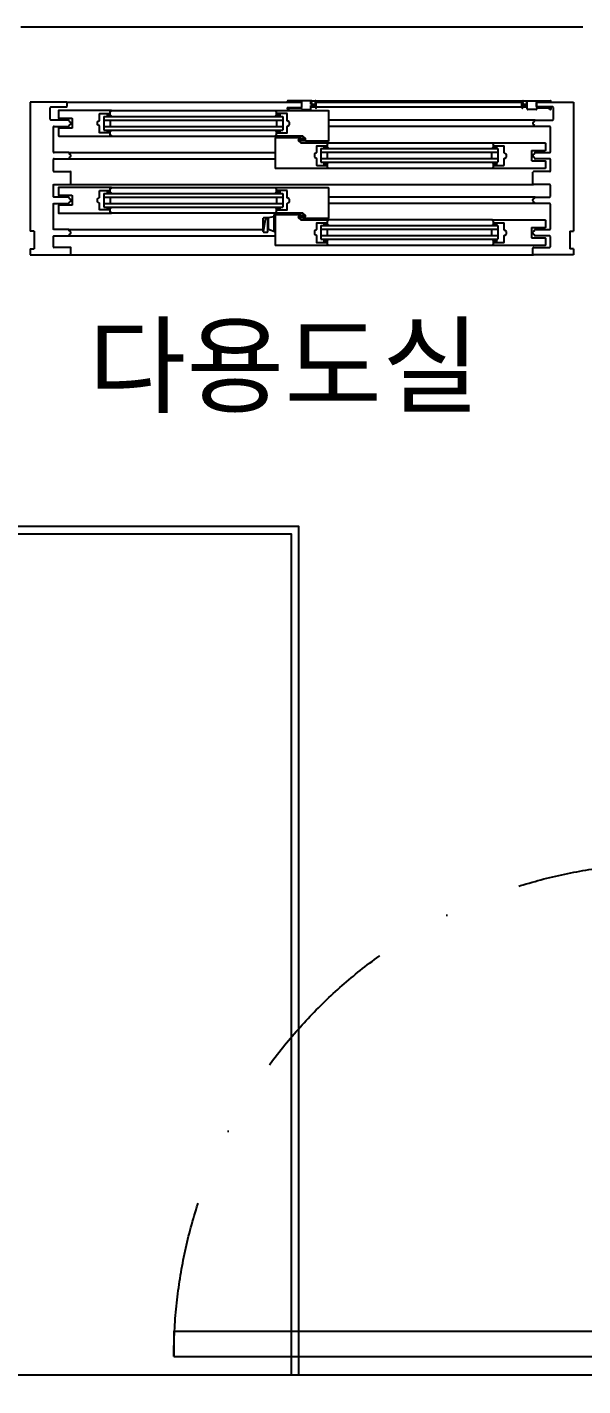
# Model space of a CAD drawing. Header units: millimetres. Extents: x -33000 to 294000, y 0 to 42408.
# Drawn here: x 265186 to 266076, y 16578 to 18755 of the extents above; entities that cross this region are included whole.
import ezdxf
from ezdxf.enums import TextEntityAlignment as Align

# ---------------------------------------------------------------- set-up
doc = ezdxf.new("R2010")
doc.units = ezdxf.units.MM
doc.header["$LTSCALE"] = 50
doc.linetypes.add('DASHDOTX2', pattern=[2, 1, -0.5, 0, -0.5])
doc.layers.add('arch', color=8, linetype='Continuous')
doc.layers.add('실명', color=9, linetype='Continuous')
doc.styles.add('FORTELINE', font='malgun.ttf')

# ---------------------------------------------------------------- blocks, each defined once
blk = doc.blocks.new('XR-Unit-Plan$0$WG-민간-BPW_900')
for p, q in [((15, 245.3), (15, 38.3)), ((73, 245.3), (15, 245.3)), ((73, 245.3), (449.6, 245.3)), ((74, 238.3), (74, 244.3)), ((465.6, 247.2), (427.1, 247.2)), ((427.1, 246.2), (449.1, 246.2)), ((449.6, 245.7), (449.6, 236.7)), ((464.6, 241.7), (464.6, 246.2)), ((464.6, 246.2), (465.6, 246.2)), ((464.6, 234.2), (464.6, 239.7)), ((471.6, 241.2), (465.1, 241.2)), ((465.1, 240.2), (471.6, 240.2)), ((468.5, 247.3), (807, 247.3)), ((472.1, 247.2), (471.6, 247.2)), ((471.6, 246.2), (472.1, 246.2)), ((472.1, 246.2), (472.1, 241.7)), ((472.1, 239.7), (472.1, 235.7)), ((473.1, 235.7), (473.1, 246.2)), ((473.1, 245.3), (802.5, 245.3)), ((802.5, 235.7), (802.5, 246.2)), ((803.5, 247.2), (804, 247.2)), ((804, 246.2), (803.5, 246.2)), ((803.5, 246.2), (803.5, 241.7)), ((803.5, 239.7), (803.5, 235.7)), ((804, 241.2), (810.5, 241.2)), ((810.5, 240.2), (804, 240.2)), ((810, 247.2), (848.5, 247.2)), ((811, 246.2), (810, 246.2)), ((811, 241.7), (811, 246.2)), ((811, 234.2), (811, 239.7)), ((826, 245.7), (826, 236.7)), ((826, 238.3), (826, 244.3)), ((848.5, 246.2), (826.5, 246.2)), ((827, 245.3), (885, 245.3)), ((885, 245.3), (885, 38.3)), ((47, 217.3), (47, 236.3)), ((48, 237.3), (73, 237.3)), ((133, 222.2), (419.5, 222.2)), ((133, 222.2), (133, 200.3)), ((143, 224.8), (145.6, 222.2)), ((144.5, 231.8), (408, 231.8)), ((409.5, 224.8), (406.9, 222.2)), ((419.5, 222.2), (419.5, 200.3)), ((426.6, 235.7), (426.6, 233.7)), ((449.1, 236.2), (427.1, 236.2)), ((427.1, 233.2), (429.1, 233.2)), ((427.6, 234), (427.6, 235.2)), ((427.6, 235.2), (449.1, 235.2)), ((429.1, 234), (427.6, 234)), ((429.1, 233.2), (429.1, 234)), ((449.6, 234.7), (449.6, 233.7)), ((450.1, 233.2), (463.6, 233.2)), ((464.6, 237.3), (472.1, 237.3)), ((473.1, 237.3), (802.5, 237.3)), ((803.5, 237.3), (811, 237.3)), ((825.5, 233.2), (812, 233.2)), ((826, 234.7), (826, 233.7)), ((826.5, 236.2), (848.5, 236.2)), ((848, 235.2), (826.5, 235.2)), ((852, 237.3), (827, 237.3)), ((846.5, 233.2), (846.5, 234)), ((846.5, 234), (848, 234)), ((848.5, 233.2), (846.5, 233.2)), ((848, 234), (848, 235.2)), ((849, 235.7), (849, 233.7)), ((853, 217.3), (853, 236.3)), ((76.5, 216.3), (48, 216.3)), ((52, 165.2), (52, 205.3)), ((53, 206.3), (76.5, 206.3)), ((77, 215.1), (77, 215.8)), ((77, 206.8), (77, 207.4)), ((133, 216.3), (419.5, 216.3)), ((133, 206.3), (419.5, 206.3)), ((133, 200.3), (419.5, 200.3)), ((143, 216.3), (143, 206.3)), ((143, 197.7), (145.6, 200.3)), ((409.5, 197.7), (406.9, 200.3)), ((409.5, 216.3), (409.5, 206.3)), ((823.5, 216.3), (492.5, 216.3)), ((823.5, 206.3), (492.5, 206.3)), ((823, 215.1), (823, 215.8)), ((823, 206.8), (823, 207.4)), ((823.5, 216.3), (852, 216.3)), ((847, 206.3), (823.5, 206.3)), ((848, 165.2), (848, 205.3)), ((144.5, 190.8), (408, 190.8)), ((407.5, 139.3), (407.5, 187.8)), ((408, 188.3), (444, 188.3)), ((444, 188.3), (452.6, 187.3)), ((452.6, 186.2), (444, 185.3)), ((444, 185.3), (444, 183.8)), ((444, 183.8), (448.4, 179.7)), ((448.4, 179.7), (492, 179.7)), ((453, 186.8), (453, 186.7)), ((473.5, 174.3), (473.5, 164.5)), ((489, 174.8), (474, 174.8)), ((489, 173.8), (489, 174.8)), ((492, 178.7), (490.5, 178.7)), ((490.5, 178.7), (490.5, 172.3)), ((492, 179.7), (755.5, 179.7)), ((52, 134.8), (52, 153.3)), ((76.5, 164.2), (53, 164.2)), ((53, 154.3), (76.5, 154.3)), ((76.5, 164.2), (407.5, 164.2)), ((76.5, 154.3), (407.5, 154.3)), ((77, 163.1), (77, 163.8)), ((77, 154.8), (77, 155.4)), ((470, 162), (470, 157.5)), ((473.2, 164.1), (470.3, 162.4)), ((470.3, 157.1), (473.2, 155.4)), ((473.5, 155), (473.5, 144.3)), ((480.5, 170.7), (480.5, 148.8)), ((480.5, 170.7), (763.7, 170.7)), ((480.5, 164.8), (763.7, 164.8)), ((480.5, 154.8), (763.7, 154.8)), ((485.5, 173.3), (488.5, 173.3)), ((485.5, 171.8), (485.5, 173.3)), ((490, 171.8), (485.5, 171.8)), ((490.5, 173.3), (493.1, 170.7)), ((490.5, 164.8), (490.5, 154.8)), ((490.5, 164.8), (490.5, 154.8)), ((753.7, 164.8), (753.7, 154.8)), ((753.7, 164.8), (753.7, 154.8)), ((757, 173.3), (754.4, 170.7)), ((763.7, 170.7), (763.7, 148.8)), ((823, 163.1), (823, 163.8)), ((823, 154.8), (823, 155.4)), ((823.5, 164.2), (847, 164.2)), ((847, 154.3), (823.5, 154.3)), ((848, 134.8), (848, 153.3)), ((53, 133.8), (79, 133.8)), ((492, 138.8), (408, 138.8)), ((474, 143.8), (489, 143.8)), ((480.5, 148.8), (763.7, 148.8)), ((485.5, 145.3), (485.5, 146.8)), ((485.5, 146.8), (490, 146.8)), ((488.5, 145.3), (485.5, 145.3)), ((489, 143.8), (489, 144.8)), ((490.5, 146.2), (493.1, 148.8)), ((490.5, 146.3), (490.5, 139.8)), ((490.5, 139.8), (492, 139.8)), ((755.5, 138.8), (492, 138.8)), ((757, 146.2), (754.4, 148.8)), ((847, 133.8), (821, 133.8)), ((79, 113.3), (821, 113.3)), ((133, 98.7), (133, 76.8)), ((133, 98.7), (419.5, 98.7)), ((133, 92.8), (419.5, 92.8)), ((143, 101.3), (145.6, 98.7)), ((143, 92.8), (143, 82.8)), ((143, 92.8), (143, 82.8)), ((144.5, 108.3), (408, 108.3)), ((409.5, 101.3), (406.9, 98.7)), ((409.5, 92.8), (409.5, 82.8)), ((409.5, 92.8), (409.5, 82.8)), ((419.5, 98.7), (419.5, 76.8)), ((823.5, 92.8), (492.5, 92.8)), ((60, 79.3), (60, 67.8)), ((133, 82.8), (419.5, 82.8)), ((133, 76.8), (419.5, 76.8)), ((143, 74.2), (145.6, 76.8)), ((408, 67.3), (144.5, 67.3)), ((409.5, 74.2), (406.9, 76.8)), ((823.5, 82.8), (492.5, 82.8)), ((388.1, 37.9), (388.1, 59)), ((391.1, 56.4), (388.2, 38)), ((389, 60), (396.6, 60.3)), ((395.3, 58), (393, 58)), ((395.3, 58), (395.3, 60.2)), ((395.3, 37.9), (395.3, 58)), ((407.5, 15.8), (407.5, 64.3)), ((408, 64.8), (444, 64.8)), ((444, 64.8), (452.6, 63.8)), ((452.6, 62.7), (444, 61.8)), ((444, 61.8), (444, 60.3)), ((444, 60.3), (448.4, 56.3)), ((448.4, 56.3), (492, 56.3)), ((453, 63.3), (453, 63.2)), ((473.5, 50.8), (473.5, 41)), ((489, 51.3), (474, 51.3)), ((480.5, 47.2), (480.5, 25.3)), ((480.5, 47.2), (763.7, 47.2)), ((485.5, 49.8), (488.5, 49.8)), ((485.5, 48.3), (485.5, 49.8)), ((490, 48.3), (485.5, 48.3)), ((489, 50.3), (489, 51.3)), ((490.5, 55.2), (490.5, 48.8)), ((492, 55.2), (490.5, 55.2)), ((490.5, 49.8), (493.1, 47.2)), ((755.5, 56.3), (492, 56.3)), ((757, 49.8), (754.4, 47.2)), ((763.7, 47.2), (763.7, 25.3)), ((21, 38.3), (15, 38.3)), ((21, 38.3), (21, 10.3)), ((76.5, 40.8), (388.1, 40.8)), ((76.5, 30.8), (407.5, 30.8)), ((389.1, 36.9), (394.3, 36.9)), ((396.6, 40.8), (395.3, 40.8)), ((470, 38.5), (470, 34)), ((473.2, 40.6), (470.3, 38.9)), ((470.3, 33.6), (473.2, 31.9)), ((473.5, 31.5), (473.5, 20.8)), ((480.5, 41.3), (763.7, 41.3)), ((480.5, 31.3), (763.7, 31.3)), ((480.5, 25.3), (763.7, 25.3)), ((485.5, 21.8), (485.5, 23.3)), ((485.5, 23.3), (490, 23.3)), ((490.5, 41.3), (490.5, 31.3)), ((490.5, 41.3), (490.5, 31.3)), ((490.5, 22.7), (493.1, 25.3)), ((490.5, 22.8), (490.5, 16.3)), ((753.7, 41.3), (753.7, 31.3)), ((753.7, 41.3), (753.7, 31.3)), ((757, 22.7), (754.4, 25.3)), ((840, 27.3), (840, 15.8)), ((879, 38.3), (885, 38.3)), ((879, 38.3), (879, 10.3)), ((15, 10.3), (21, 10.3)), ((15, 10.3), (15, 0.3)), ((15, 0.3), (79, 0.3)), ((79, 12.3), (53, 12.3)), ((79, 0.3), (821, 0.3)), ((80, 1.3), (80, 11.3)), ((492, 15.3), (408, 15.3)), ((474, 20.3), (489, 20.3)), ((488.5, 21.8), (485.5, 21.8)), ((489, 20.3), (489, 21.3)), ((490.5, 16.3), (492, 16.3)), ((755.5, 15.3), (492, 15.3)), ((820, 1.3), (820, 11.3)), ((821, 12.3), (847, 12.3)), ((885, 0.3), (821, 0.3)), ((885, 10.3), (879, 10.3)), ((885, 10.3), (885, 0.3))]:
    blk.add_line(p, q)
for points in [[(60.5, 231.8, 0.414214), (60, 231.3)], [(60, 231.3), (60, 219.8, 0.414214), (60.5, 219.3)], [(60.5, 219.3), (81.3, 219.3, -0.414214), (82.3, 218.3), (82.3, 204.3, -0.414214), (81.3, 203.3), (60.5, 203.3)], [(143, 191.8), (143, 198.3, 0.414214), (142.5, 198.8), (138, 198.8), (138, 197.3), (141, 197.3, -0.414214), (141.5, 196.8), (141.5, 195.7), (126.5, 195.7, -0.414214), (126, 196.2), (126, 206.5, 0.269143), (125.7, 206.9), (122.8, 208.6, -0.269143), (122.5, 209), (122.5, 213.5, -0.269143), (122.8, 213.9), (125.7, 215.6, 0.269143), (126, 216), (126, 226.3, -0.414214), (126.5, 226.8), (141.5, 226.8), (141.5, 225.8, -0.414214), (141, 225.3), (138, 225.3), (138, 223.8), (142.5, 223.8, 0.414214), (143, 224.3), (143, 230.8)], [(143, 230.8), (144.5, 230.8, 1), (144.5, 231.8)], [(409.5, 224.3), (409.5, 230.8), (408, 230.8, -1), (408, 231.8), (492, 231.8, -0.414214), (492.5, 231.3), (492.5, 182.8, -0.414214), (492, 182.3), (456, 182.3), (447.4, 183.2, -0.382193), (447, 183.7), (447, 183.8, -0.382131), (447.4, 184.3), (456, 185.3), (456, 186.7), (451.5, 190.8), (408, 190.8, -0.414214), (407.5, 191.3, -0.414214), (408, 191.8), (409.5, 191.8), (409.5, 195.2), (410, 195.7), (409.5, 196.2), (409.5, 198.3, -0.414214), (410, 198.8), (414.5, 198.8), (414.5, 197.3), (411.5, 197.3, 0.414214), (411, 196.8), (411, 195.7), (426, 195.7, 0.414214), (426.5, 196.2), (426.5, 206, -0.269143), (426.8, 206.4), (429.7, 208.1, 0.269143), (430, 208.5), (430, 213, 0.269143), (429.7, 213.4), (426.8, 215.1, -0.269143), (426.5, 215.5), (426.5, 226.3, 0.414214), (426, 226.8), (411, 226.8), (411, 225.8, 0.414214), (411.5, 225.3), (414.5, 225.3), (414.5, 223.8), (410, 223.8, -0.414214), (409.5, 224.3)], [(60.5, 203.3, 0.414214), (60, 202.8), (60, 191.3)], [(60, 191.3, 0.414214), (60.5, 190.8)], [(144.5, 190.8, 0.414214), (145, 191.3, 0.414214), (144.5, 191.8), (143, 191.8)], [(757, 178.7), (755.5, 178.7, -1), (755.5, 179.7)], [(757, 139.8), (757, 146.3, -0.414214), (757.5, 146.8), (762, 146.8), (762, 145.3), (759, 145.3, 0.414214), (758.5, 144.8), (758.5, 143.8), (773.5, 143.8, 0.414214), (774, 144.3), (774, 154.5, -0.269143), (774.3, 154.9), (777.2, 156.6, 0.269143), (777.5, 157), (777.5, 161.5, 0.269143), (777.2, 161.9), (774.3, 163.6, -0.269143), (774, 164), (774, 174.3, 0.414214), (773.5, 174.8), (758.5, 174.8), (758.5, 173.8, 0.414214), (759, 173.3), (762, 173.3), (762, 171.8), (757.5, 171.8, -0.414214), (757, 172.3), (757, 178.7)], [(839.5, 179.7, -0.414214), (840, 179.2)], [(840, 179.2), (840, 167.8, -0.414214), (839.5, 167.3)], [(839.5, 167.3), (818.7, 167.3, 0.414214), (817.7, 166.3), (817.7, 152.3, 0.414214), (818.7, 151.3), (839.5, 151.3)], [(53, 113.3), (79, 113.3, 0.414214), (80, 114.3), (80, 132.8)], [(755.5, 138.8, -0.414214), (755, 139.3, -0.414214), (755.5, 139.8), (757, 139.8)], [(847, 113.3), (821, 113.3, -0.414214), (820, 114.3), (820, 132.8)], [(839.5, 151.3, -0.414214), (840, 150.8)], [(840, 150.8), (840, 139.3, -0.414214), (839.5, 138.8)], [(53, 82.8), (76.5, 82.8, 0.414214), (77, 83.3), (77, 83.9, -0.341999), (77.7, 84.8, 0.774597), (77.7, 90.7, -0.341999), (77, 91.6), (77, 92.3, 0.414214), (76.5, 92.8), (53, 92.8, -0.414214), (52, 93.8), (52, 112.3, -0.414214), (53, 113.3)], [(847, 82.8), (823.5, 82.8, -0.414214), (823, 83.3), (823, 83.9, 0.341999), (822.2, 84.8, -0.774597), (822.2, 90.7, 0.341999), (823, 91.6), (823, 92.3, -0.414214), (823.5, 92.8), (847, 92.8, 0.414214), (848, 93.8), (848, 112.3, 0.414214), (847, 113.3)], [(60.5, 108.3, 0.414214), (60, 107.8)], [(60, 107.8), (60, 96.3, 0.414214), (60.5, 95.8)], [(60.5, 95.8), (81.3, 95.8, -0.414214), (82.3, 94.8), (82.3, 80.8, -0.414214), (81.3, 79.8), (60.5, 79.8)], [(143, 68.3), (143, 74.8, 0.414214), (142.5, 75.3), (138, 75.3), (138, 73.8), (141, 73.8, -0.414214), (141.5, 73.3), (141.5, 72.3), (126.5, 72.3, -0.414214), (126, 72.8), (126, 83, 0.269143), (125.7, 83.4), (122.8, 85.1, -0.269143), (122.5, 85.5), (122.5, 90, -0.269143), (122.8, 90.4), (125.7, 92.1, 0.269143), (126, 92.5), (126, 102.8, -0.414214), (126.5, 103.3), (141.5, 103.3), (141.5, 102.3, -0.414214), (141, 101.8), (138, 101.8), (138, 100.3), (142.5, 100.3, 0.414214), (143, 100.8)], [(143, 100.8), (143, 107.3), (144.5, 107.3, 1), (144.5, 108.3)], [(409.5, 100.8), (409.5, 107.3), (408, 107.3, -1), (408, 108.3), (492, 108.3, -0.414214), (492.5, 107.8), (492.5, 59.3, -0.414214), (492, 58.8), (456, 58.8), (447.4, 59.7, -0.382193), (447, 60.2), (447, 60.3, -0.382131), (447.4, 60.8), (456, 61.8), (456, 63.2), (451.5, 67.3), (408, 67.3, -0.414214), (407.5, 67.8, -0.414214), (408, 68.3), (409.5, 68.3), (409.5, 74.8)], [(409.5, 74.8, -0.414214), (410, 75.3), (414.5, 75.3), (414.5, 73.8), (411.5, 73.8, 0.414214), (411, 73.3), (411, 72.3), (426, 72.3, 0.414214), (426.5, 72.8), (426.5, 82.5, -0.269143), (426.8, 82.9), (429.7, 84.6, 0.269143), (430, 85), (430, 89.5, 0.269143), (429.7, 89.9), (426.8, 91.6, -0.269143), (426.5, 92), (426.5, 102.8, 0.414214), (426, 103.3), (411, 103.3), (411, 102.3, 0.414214), (411.5, 101.8), (414.5, 101.8), (414.5, 100.3), (410, 100.3, -0.414214), (409.5, 100.8)], [(52, 81.8, -0.414214), (53, 82.8)], [(53, 40.8, -0.414214), (52, 41.8), (52, 81.8)], [(60.5, 79.8, 0.414214), (60, 79.3)], [(60, 67.8, 0.414214), (60.5, 67.3)], [(60.5, 67.3), (144.5, 67.3, 0.414214), (145, 67.8, 0.414214), (144.5, 68.3), (143, 68.3)], [(848, 81.8, 0.414214), (847, 82.8)], [(847, 40.8, 0.414214), (848, 41.8), (848, 81.8)], [(757, 55.2), (755.5, 55.2, -1), (755.5, 56.3)], [(757, 16.3), (757, 22.8, -0.414214), (757.5, 23.3), (762, 23.3), (762, 21.8), (759, 21.8, 0.414214), (758.5, 21.3), (758.5, 20.3), (773.5, 20.3, 0.414214), (774, 20.8), (774, 31, -0.269143), (774.3, 31.4), (777.2, 33.1, 0.269143), (777.5, 33.5), (777.5, 38, 0.269143), (777.2, 38.4), (774.3, 40.1, -0.269143), (774, 40.5), (774, 50.8, 0.414214), (773.5, 51.3), (758.5, 51.3), (758.5, 50.3, 0.414214), (759, 49.8), (762, 49.8), (762, 48.3), (757.5, 48.3, -0.414214), (757, 48.8), (757, 55.2)], [(839.5, 43.8), (818.7, 43.8, 0.414214), (817.7, 42.8), (817.7, 28.8, 0.414214), (818.7, 27.8), (839.5, 27.8)], [(839.5, 56.3, -0.414214), (840, 55.7)], [(840, 55.7), (840, 44.3, -0.414214), (839.5, 43.8)], [(52, 13.3), (52, 29.8, -0.414214), (53, 30.8)], [(53, 30.8), (76.5, 30.8, 0.414214), (77, 31.3), (77, 31.9, -0.341999), (77.7, 32.8, 0.774597), (77.7, 38.7, -0.341999), (77, 39.6), (77, 40.3, 0.414214), (76.5, 40.8), (53, 40.8)], [(847, 30.8), (823.5, 30.8, -0.414214), (823, 31.3), (823, 31.9, 0.341999), (822.2, 32.8, -0.774597), (822.2, 38.7, 0.341999), (823, 39.6), (823, 40.3, -0.414214), (823.5, 40.8), (847, 40.8)], [(839.5, 27.8, -0.414214), (840, 27.3)], [(848, 13.3), (848, 29.8, 0.414214), (847, 30.8)], [(755.5, 15.3, -0.414214), (755, 15.8, -0.414214), (755.5, 16.3), (757, 16.3)], [(840, 16.2), (840, 15.8, -0.414214), (839.5, 15.3)]]:
    blk.add_lwpolyline(points, format="xyb")
for points in [[(144.5, 231.8), (60.5, 231.8)], [(60.5, 190.8), (144.5, 190.8)], [(755.5, 179.7), (839.5, 179.7)], [(839.5, 138.8), (755.5, 138.8)], [(144.5, 108.3), (60.5, 108.3)], [(407.5, 36.8), (396.6, 40.8), (396.6, 60.3), (404.9, 61.6)], [(407.5, 63.8), (404.9, 63.8), (404.9, 41.1), (407.5, 41.1)], [(755.5, 56.3), (839.5, 56.3)], [(839.5, 15.3), (755.5, 15.3)]]:
    blk.add_lwpolyline(points)
for centre in [(468.5, 244.3), (807, 244.3)]:
    blk.add_circle(centre, 3)
for centre, radius, start, end in [((73, 244.3), 1, 0, 90), ((427.1, 246.7), 0.5, 90, 270), ((449.1, 245.7), 0.5, 0, 90), ((465.1, 241.7), 0.5, 180, 270), ((465.1, 239.7), 0.5, 90, 180), ((465.6, 246.7), 0.5, 270, 90), ((471.6, 246.7), 0.5, 90, 270), ((471.6, 241.7), 0.5, 270, 0), ((471.6, 239.7), 0.5, 0, 90), ((472.1, 246.2), 1, 0, 90), ((803.5, 246.2), 1, 90, 180), ((804, 241.7), 0.5, 180, 270), ((804, 239.7), 0.5, 90, 180), ((804, 246.7), 0.5, 270, 90), ((810, 246.7), 0.5, 90, 270), ((810.5, 241.7), 0.5, 270, 0), ((810.5, 239.7), 0.5, 0, 90), ((826.5, 245.7), 0.5, 90, 180), ((827, 244.3), 1, 90, 180), ((848.5, 246.7), 0.5, 270, 90), ((48, 236.3), 1, 90, 180), ((73, 238.3), 1, 270, 0), ((427.1, 235.7), 0.5, 90, 180), ((427.1, 233.7), 0.5, 180, 270), ((449.1, 236.7), 0.5, 270, 0), ((449.1, 234.7), 0.5, 0, 90), ((450.1, 233.7), 0.5, 180, 270), ((463.6, 234.2), 1, 270, 0), ((472.6, 235.7), 0.5, 180, 0), ((803, 235.7), 0.5, 180, 0), ((812, 234.2), 1, 180, 270), ((825.5, 233.7), 0.5, 270, 0), ((827, 238.3), 1, 180, 270), ((826.5, 236.7), 0.5, 180, 270), ((826.5, 234.7), 0.5, 90, 180), ((848.5, 235.7), 0.5, 0, 90), ((848.5, 233.7), 0.5, 270, 0), ((852, 236.3), 1, 0, 90), ((48, 217.3), 1, 180, 270), ((53, 205.3), 1, 90, 180), ((76.5, 215.8), 0.5, 0, 90), ((76.5, 206.8), 0.5, 270, 0), ((78, 215.1), 1, 180, 255.5225), ((78, 207.4), 1, 104.4775, 180), ((77, 211.3), 3, 284.4775, 75.5225), ((823, 211.3), 3, 104.4775, 255.5225), ((822, 215.1), 1, 284.4775, 0), ((822, 207.4), 1, 0, 75.5225), ((823.5, 215.8), 0.5, 90, 180), ((823.5, 206.8), 0.5, 180, 270), ((847, 205.3), 1, 0, 90), ((852, 217.3), 1, 270, 0), ((408, 187.8), 0.5, 90, 180), ((452.5, 186.8), 0.5, 0, 83.666), ((452.5, 186.7), 0.5, 276.3464, 0), ((474, 174.3), 0.5, 90, 180), ((492, 179.2), 0.5, 270, 90), ((53, 165.2), 1, 180, 270), ((53, 153.3), 1, 90, 180), ((76.5, 163.8), 0.5, 0, 90.0003), ((76.5, 154.8), 0.5, 270, 0), ((78, 163.1), 1, 180, 255.5225), ((78, 155.4), 1, 104.4775, 180), ((77, 159.3), 3, 284.4775, 75.5225), ((470.5, 162), 0.5, 119.7449, 180), ((470.5, 157.5), 0.5, 180, 240.2551), ((473, 164.5), 0.5, 299.7449, 0), ((473, 155), 0.5, 360, 60.2551), ((488.5, 173.8), 0.5, 270, 0), ((490, 172.3), 0.5, 270, 0), ((823, 159.3), 3, 104.4775, 255.5225), ((822, 163.1), 1, 284.4775, 0), ((822, 155.4), 1, 0, 75.5225), ((823.5, 163.8), 0.5, 89.9997, 180), ((823.5, 154.8), 0.5, 180, 270), ((847, 165.2), 1, 270, 0), ((847, 153.3), 1, 0, 90), ((53, 134.8), 1, 180, 270), ((79, 132.8), 1, 0, 90), ((408, 139.3), 0.5, 180, 270), ((474, 144.3), 0.5, 180, 270), ((488.5, 144.8), 0.5, 0, 90), ((490, 146.3), 0.5, 0, 90), ((492, 139.3), 0.5, 270, 90), ((821, 132.8), 1, 90, 180), ((847, 134.8), 1, 270, 0), ((389.1, 59), 1, 92.2775, 180), ((393, 56.1), 1.88, 90, 168.8801), ((408, 64.3), 0.5, 90, 180), ((452.5, 63.3), 0.5, 0, 83.666), ((452.5, 63.2), 0.5, 276.3464, 0), ((474, 50.8), 0.5, 90, 180), ((488.5, 50.3), 0.5, 270, 0), ((490, 48.8), 0.5, 270, 0), ((492, 55.7), 0.5, 270, 90), ((389.1, 37.9), 1, 180, 270), ((389.2, 37.9), 1, 171.0635, 270), ((394.3, 37.9), 1, 270, 0.0858), ((470.5, 38.5), 0.5, 119.7449, 180), ((470.5, 34), 0.5, 180, 240.2551), ((473, 41), 0.5, 299.7449, 0), ((473, 31.5), 0.5, 360, 60.2551), ((490, 22.8), 0.5, 0, 90), ((53, 13.3), 1, 180, 270), ((79, 11.3), 1, 0, 90), ((79, 1.3), 1, 270, 0), ((408, 15.8), 0.5, 180, 270), ((474, 20.8), 0.5, 180, 270), ((488.5, 21.3), 0.5, 0, 90), ((492, 15.8), 0.5, 270, 90), ((821, 11.3), 1, 90, 180), ((821, 1.3), 1, 180, 270), ((847, 13.3), 1, 270, 0)]:
    blk.add_arc(centre, radius, start, end)
blk = doc.blocks.new('*U287')
at = {"linetype": 'Continuous', "ltscale": 4}
for points in [[(-708, 1801.1), (-708, 1741.1), (-726, 1741.1), (-726, 1801.1)], [(-558, 1784.1), (-708, 1784.1), (-708, 1754.1), (-558, 1754.1)], [(-708, 1754.1), (-598, 1754.1), (-598, 1750.1), (-605, 1750.1), (-605, 1746.1), (-598, 1746.1), (-598, 1741.1), (-703, 1741.1), (-703, 1746.1), (-708, 1746.1)], [(232, 964.1), (-558, 964.1), (-558, 1004.1), (232, 1004.1)], [(-708, 917.1), (-708, 977.1), (-726, 977.1), (-726, 917.1)], [(-708, 964.1), (-598, 964.1), (-598, 968.1), (-605, 968.1), (-605, 972.1), (-598, 972.1), (-598, 977.1), (-703, 977.1), (-703, 972.1), (-708, 972.1)], [(-558, 934.1), (-708, 934.1), (-708, 964.1), (-558, 964.1)]]:
    blk.add_lwpolyline(points, close=True, dxfattribs=at)
for points in [[(-708, 964.1), (-708, 1754.1), (-558, 964.1), (-558, 1754.1)], [(-598, 977.1), (-598, 964.1), (-558, 964.1), (-558, 1754.1), (-598, 1754.1), (-598, 1741.1), (-610, 1741.1), (-610, 977.1)]]:
    blk.add_lwpolyline(points, close=True)
for points in [[(-590, 1742.2, 0.134293), (-594.5, 1743.7), (-594.3, 1744), (-594.3, 1744.4, 0.062504), (-595.2, 1745.5, 0.403341), (-595.1, 1749), (-593.4, 1749), (-592.3, 1746.7), (-591.8, 1747.1), (-593.5, 1753), (-595.2, 1751), (-596.7, 1753.1), (-598, 1753.1, -0.07676), (-597.7, 1748.9), (-600.7, 1748.9), (-599.5, 1750.6), (-600, 1750.6), (-601.2, 1748.9), (-602.7, 1748.9), (-601.5, 1750.6), (-602, 1750.6), (-604, 1748.1), (-602, 1745.6), (-601.5, 1745.6), (-602.7, 1747.4), (-601.2, 1747.4), (-600, 1745.6), (-599.5, 1745.6), (-600.7, 1747.4), (-597.7, 1747.4, -0.07676), (-598, 1743.1, -0.22607), (-590.5, 1741.6)], [(-590, 964.2, 0.134293), (-594.5, 965.7), (-594.3, 966), (-594.3, 966.4, 0.062504), (-595.2, 967.5, 0.403341), (-595.1, 971), (-593.4, 971), (-592.3, 968.7), (-591.8, 969.1), (-593.5, 975), (-595.2, 973), (-596.7, 975.1), (-598, 975.1, -0.07676), (-597.7, 970.9), (-600.7, 970.9), (-599.5, 972.6), (-600, 972.6), (-601.2, 970.9), (-602.7, 970.9), (-601.5, 972.6), (-602, 972.6), (-604, 970.1), (-602, 967.6), (-601.5, 967.6), (-602.7, 969.4), (-601.2, 969.4), (-600, 967.6), (-599.5, 967.6), (-600.7, 969.4), (-597.7, 969.4, -0.07676), (-598, 965.1, -0.22607), (-590.5, 963.6)]]:
    blk.add_lwpolyline(points, format="xyb", close=True, dxfattribs=at)
for points in [[(-596, 1749.3), (-595.9, 1749.5), (-593.4, 1749.5), (-594.1, 1751.5), (-595.2, 1750.2), (-596.7, 1752.4), (-597, 1752.4, -0.081447), (-597, 1743.8, -0.062192), (-595, 1743.8), (-594.8, 1744), (-594.8, 1744.4), (-595.9, 1745.5, 0.458359), (-596, 1749.3, 0.458359)], [(-596, 971.3), (-595.9, 971.5), (-593.4, 971.5), (-594.1, 973.5), (-595.2, 972.2), (-596.7, 974.4), (-597, 974.4, -0.081447), (-597, 965.8, -0.062192), (-595, 965.8), (-594.8, 966), (-594.8, 966.4), (-595.9, 967.5, 0.458359), (-596, 971.3, 0.458359)]]:
    blk.add_lwpolyline(points, format="xyb", dxfattribs=at)
for points in [[(-604, 1741.1), (-604, 977.1)], [(-598, 1741.1), (-598, 977.1)]]:
    blk.add_lwpolyline(points)
at = {"linetype": 'DASHDOTX2', "ltscale": 5}
blk.add_arc((-558, 964.1), 790, 0, 90, dxfattribs=at)

msp = doc.modelspace()

# ---------------------------------------------------------------- linework, layer by layer
at = {"layer": 'arch', "ltscale": 25}
for p, q in [((266076.2, 18754.6), (265176.2, 18754.6)), ((266351.2, 16594.6), (264121.2, 16594.6))]:
    msp.add_line(p, q, dxfattribs=at)
msp.add_lwpolyline([(265621.2, 16594.6), (265621.2, 17954.6), (265021.2, 17954.6), (265021.2, 17942.6), (265609.2, 17942.6), (265609.2, 16594.6)], dxfattribs=at)

# ---------------------------------------------------------------- block references
msp.add_blockref('XR-Unit-Plan$0$WG-민간-BPW_900', (265176.2, 18389.4), dxfattribs=at)
at = {"layer": 'arch', "ltscale": 25, "xscale": -1}
msp.add_blockref('*U287', (265653.2, 15660.5), dxfattribs=at)

# ---------------------------------------------------------------- texts
at = {"layer": '실명', "ltscale": 25, "style": 'FORTELINE'}
msp.add_text('다용도실', height=125, dxfattribs=at).set_placement((265597.9, 18212.6), align=Align.MIDDLE_CENTER)

doc.saveas('drawing.dxf')
